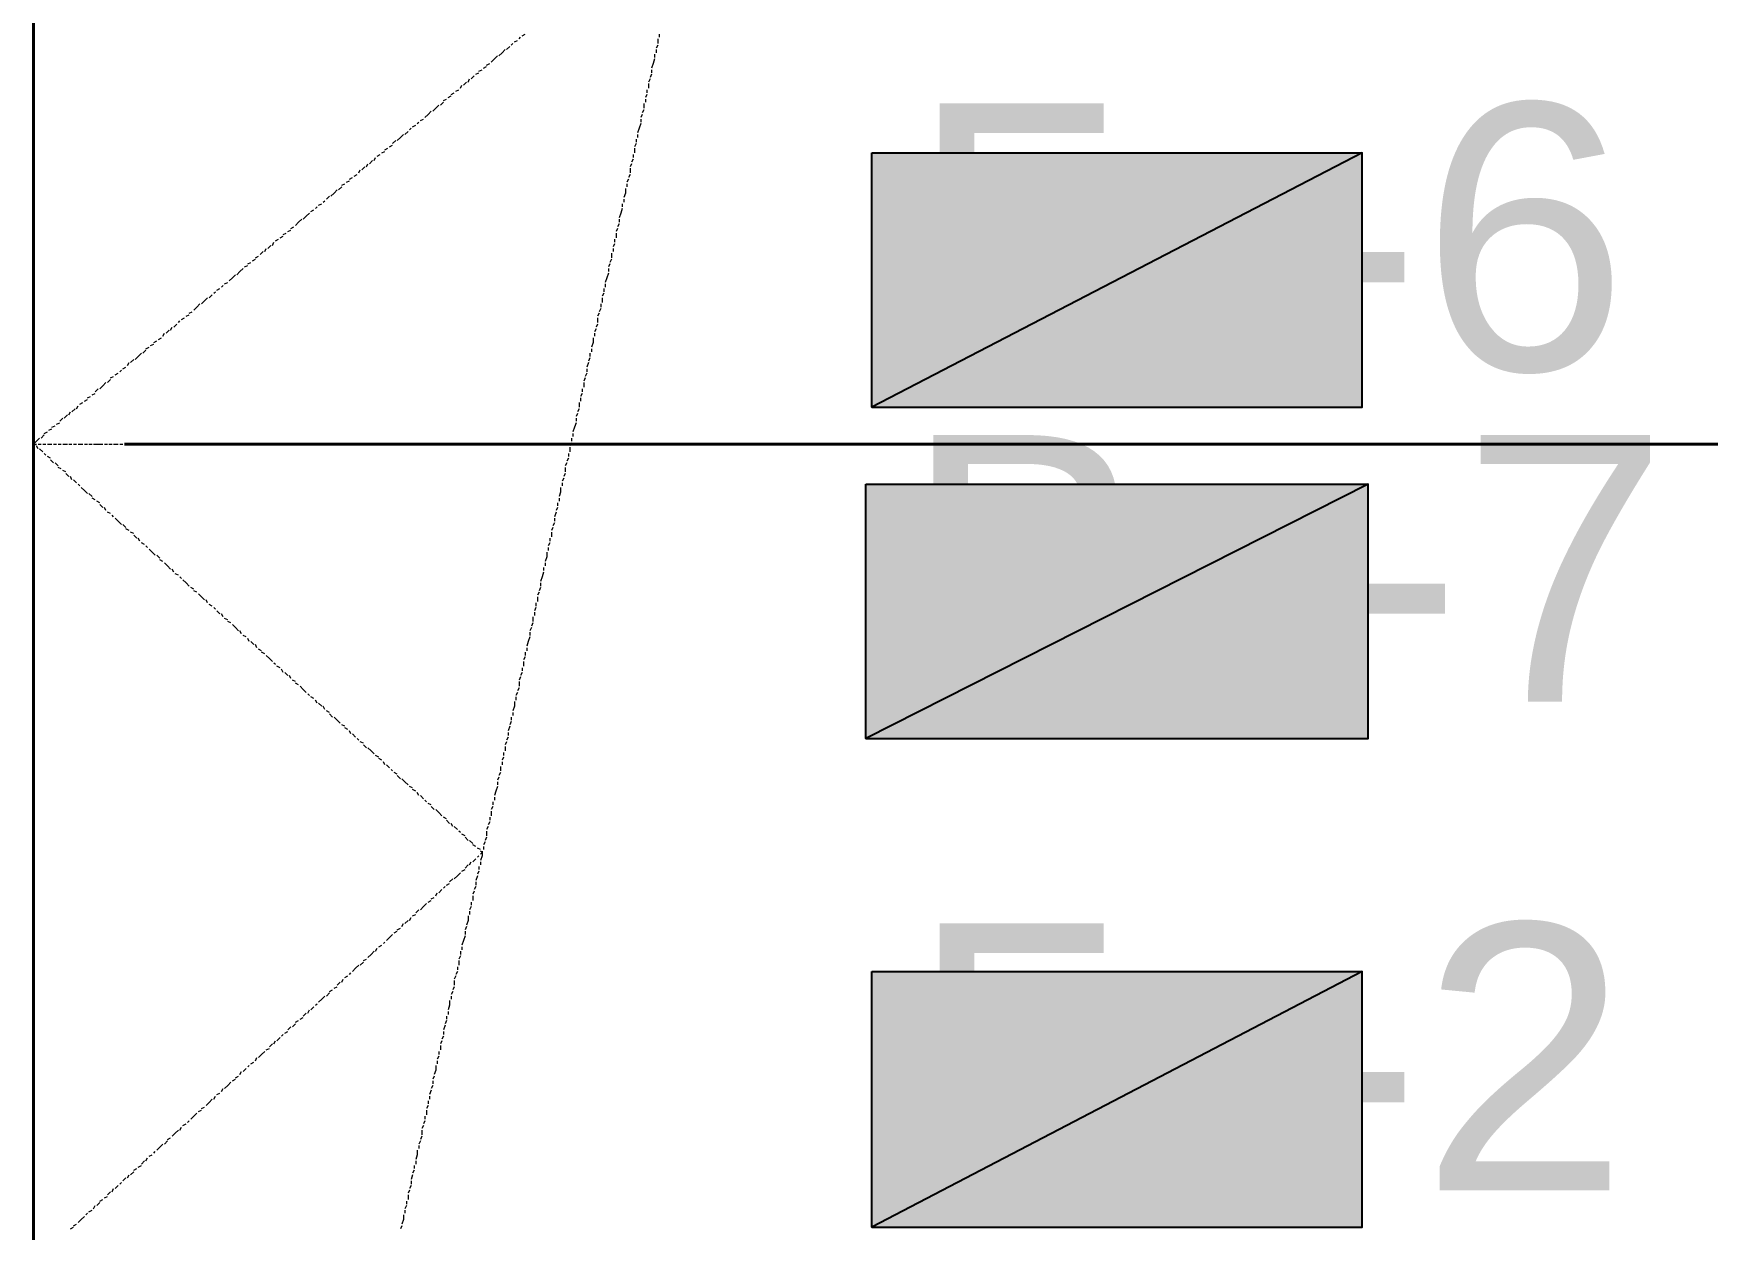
# Model space of a CAD drawing. Extents: x 8 to 21351, y 0 to 420.
# Drawn here: x 15632.59 to 15655.57, y 320.69 to 337.11 of the extents above; entities that cross this region are included whole.
import ezdxf

# ---------------------------------------------------------------- set-up
doc = ezdxf.new("R2010")
doc.units = 0
doc.styles.add('TEYPDFCAD_TEXT', font='arial.ttf')

msp = doc.modelspace()

# ---------------------------------------------------------------- hatches: boundary and pattern name
at = {"true_color": 0xffffff}
h = msp.add_hatch(color=0, dxfattribs=at)
h.paths.add_polyline_path([(15644.101, 335.471), (15650.832, 335.471), (15644.101, 331.978)])
h.paths.add_polyline_path([(15650.832, 335.471), (15644.101, 331.978), (15650.832, 331.978)])
h = msp.add_hatch(color=0, dxfattribs=at)
h.paths.add_polyline_path([(15644.016, 330.92), (15650.916, 330.92), (15644.016, 327.427)])
h.paths.add_polyline_path([(15650.916, 330.92), (15644.016, 327.427), (15650.916, 327.427)])
h = msp.add_hatch(color=0, dxfattribs=at)
h.paths.add_polyline_path([(15644.101, 324.231), (15650.832, 324.231), (15644.101, 320.717)])
h.paths.add_polyline_path([(15650.832, 324.231), (15644.101, 320.717), (15650.832, 320.717)])

# ---------------------------------------------------------------- linework, layer by layer
at = {"color": 7, "lineweight": 40}
for p, q in [((15632.586, 397.743), (15632.586, 310.219)), ((15661.33, 331.47), (15633.835, 331.47))]:
    msp.add_line(p, q, dxfattribs=at)
at = {"color": 7, "lineweight": 5}
for p, q in [((15632.586, 337.122), (15632.586, 337.079)), ((15632.586, 337.058), (15632.586, 336.995)), ((15639.19, 336.995), (15639.232, 337.016)), ((15639.254, 337.037), (15639.275, 337.058)), ((15639.296, 337.079), (15639.338, 337.1)), ((15641.159, 337.037), (15641.159, 336.973)), ((15641.18, 337.1), (15641.18, 337.058)), ((15632.586, 336.973), (15632.586, 336.931)), ((15632.586, 336.91), (15632.586, 336.867)), ((15632.586, 336.846), (15632.586, 336.804)), ((15632.586, 336.783), (15632.586, 336.719)), ((15638.915, 336.762), (15638.957, 336.804)), ((15638.978, 336.804), (15639.021, 336.846)), ((15639.021, 336.846), (15639.063, 336.889)), ((15639.084, 336.889), (15639.127, 336.931)), ((15639.148, 336.952), (15639.169, 336.973)), ((15641.116, 336.825), (15641.116, 336.783)), ((15641.159, 336.952), (15641.137, 336.91)), ((15641.137, 336.889), (15641.137, 336.846)), ((15632.586, 336.698), (15632.586, 336.656)), ((15632.586, 336.635), (15632.586, 336.592)), ((15632.586, 336.571), (15632.586, 336.508)), ((15638.661, 336.55), (15638.703, 336.571)), ((15638.703, 336.592), (15638.746, 336.613)), ((15638.767, 336.635), (15638.809, 336.656)), ((15638.809, 336.677), (15638.851, 336.698)), ((15638.873, 336.719), (15638.915, 336.762)), ((15641.095, 336.698), (15641.074, 336.635)), ((15641.074, 336.613), (15641.074, 336.571)), ((15641.116, 336.762), (15641.095, 336.698)), ((15632.586, 336.486), (15632.586, 336.444)), ((15632.586, 336.423), (15632.586, 336.381)), ((15632.586, 336.36), (15632.586, 336.296)), ((15638.386, 336.317), (15638.428, 336.338)), ((15638.449, 336.36), (15638.47, 336.402)), ((15638.492, 336.402), (15638.534, 336.444)), ((15638.555, 336.444), (15638.576, 336.486)), ((15638.597, 336.486), (15638.64, 336.529)), ((15641.01, 336.338), (15641.01, 336.296)), ((15641.053, 336.486), (15641.032, 336.444)), ((15641.032, 336.423), (15641.032, 336.36)), ((15641.074, 336.55), (15641.053, 336.508)), ((15632.586, 336.275), (15632.586, 336.233)), ((15632.586, 336.211), (15632.586, 336.169)), ((15632.586, 336.148), (15632.586, 336.084)), ((15638.111, 336.084), (15638.153, 336.127)), ((15638.174, 336.127), (15638.216, 336.169)), ((15638.216, 336.19), (15638.259, 336.211)), ((15638.28, 336.233), (15638.322, 336.254)), ((15638.322, 336.275), (15638.365, 336.296)), ((15640.968, 336.148), (15640.968, 336.084)), ((15641.01, 336.275), (15640.989, 336.233)), ((15640.989, 336.211), (15640.989, 336.169)), ((15632.586, 336.063), (15632.586, 336.021)), ((15632.586, 336), (15632.586, 335.957)), ((15632.586, 335.936), (15632.586, 335.894)), ((15632.586, 335.873), (15632.586, 335.809)), ((15637.857, 335.873), (15637.878, 335.894)), ((15637.899, 335.915), (15637.941, 335.936)), ((15637.962, 335.957), (15638.005, 336)), ((15638.005, 336), (15638.047, 336.042)), ((15638.068, 336.042), (15638.111, 336.084)), ((15640.926, 335.873), (15640.905, 335.809)), ((15640.947, 336), (15640.926, 335.957)), ((15640.926, 335.936), (15640.926, 335.894)), ((15640.968, 336.063), (15640.947, 336.021)), ((15632.586, 335.788), (15632.586, 335.746)), ((15632.586, 335.724), (15632.586, 335.682)), ((15632.586, 335.661), (15632.586, 335.598)), ((15637.518, 335.598), (15637.56, 335.64)), ((15637.581, 335.64), (15637.624, 335.682)), ((15637.624, 335.682), (15637.666, 335.724)), ((15637.687, 335.724), (15637.73, 335.767)), ((15637.751, 335.788), (15637.772, 335.809)), ((15637.793, 335.83), (15637.835, 335.851)), ((15640.862, 335.661), (15640.862, 335.619)), ((15640.905, 335.809), (15640.883, 335.746)), ((15640.883, 335.724), (15640.883, 335.682)), ((15632.586, 335.576), (15632.586, 335.534)), ((15632.586, 335.513), (15632.586, 335.471)), ((15632.586, 335.449), (15632.586, 335.386)), ((15637.264, 335.365), (15637.285, 335.407)), ((15637.306, 335.428), (15637.349, 335.449)), ((15637.37, 335.471), (15637.412, 335.492)), ((15637.412, 335.513), (15637.454, 335.534)), ((15637.476, 335.555), (15637.518, 335.576)), ((15640.82, 335.449), (15640.82, 335.407)), ((15640.862, 335.598), (15640.841, 335.555)), ((15640.841, 335.534), (15640.841, 335.471)), ((15632.586, 335.365), (15632.586, 335.322)), ((15632.586, 335.301), (15632.586, 335.259)), ((15632.586, 335.238), (15632.586, 335.174)), ((15636.989, 335.153), (15637.031, 335.174)), ((15637.052, 335.195), (15637.073, 335.238)), ((15637.095, 335.238), (15637.137, 335.28)), ((15637.158, 335.28), (15637.179, 335.322)), ((15637.2, 335.322), (15637.243, 335.365)), ((15640.778, 335.174), (15640.756, 335.132)), ((15640.799, 335.322), (15640.778, 335.28)), ((15640.778, 335.259), (15640.778, 335.195)), ((15640.82, 335.386), (15640.799, 335.343)), ((15632.586, 335.153), (15632.586, 335.111)), ((15632.586, 335.089), (15632.586, 335.047)), ((15632.586, 335.026), (15632.586, 334.984)), ((15632.586, 334.962), (15632.586, 334.899)), ((15636.714, 334.92), (15636.756, 334.962)), ((15636.777, 334.962), (15636.819, 335.005)), ((15636.819, 335.026), (15636.862, 335.047)), ((15636.883, 335.068), (15636.925, 335.089)), ((15636.925, 335.111), (15636.968, 335.132)), ((15640.714, 334.984), (15640.714, 334.92)), ((15640.756, 335.111), (15640.735, 335.068)), ((15640.735, 335.047), (15640.735, 335.005)), ((15632.586, 334.878), (15632.586, 334.836)), ((15632.586, 334.814), (15632.586, 334.772)), ((15632.586, 334.751), (15632.586, 334.687)), ((15636.46, 334.709), (15636.481, 334.73)), ((15636.502, 334.751), (15636.544, 334.772)), ((15636.565, 334.793), (15636.587, 334.814)), ((15636.608, 334.836), (15636.65, 334.878)), ((15636.671, 334.878), (15636.714, 334.92)), ((15640.672, 334.772), (15640.672, 334.73)), ((15640.714, 334.92), (15640.693, 334.857)), ((15640.693, 334.836), (15640.693, 334.793)), ((15632.586, 334.666), (15632.586, 334.624)), ((15632.586, 334.603), (15632.586, 334.56)), ((15632.586, 334.539), (15632.586, 334.476)), ((15636.184, 334.476), (15636.227, 334.518)), ((15636.227, 334.518), (15636.269, 334.56)), ((15636.29, 334.56), (15636.333, 334.603)), ((15636.333, 334.603), (15636.375, 334.645)), ((15636.396, 334.666), (15636.438, 334.687)), ((15640.629, 334.497), (15640.608, 334.454)), ((15640.651, 334.645), (15640.629, 334.581)), ((15640.629, 334.56), (15640.629, 334.518)), ((15640.672, 334.709), (15640.651, 334.645)), ((15632.586, 334.454), (15632.586, 334.412)), ((15632.586, 334.391), (15632.586, 334.349)), ((15632.586, 334.327), (15632.586, 334.264)), ((15635.909, 334.264), (15635.952, 334.285)), ((15635.973, 334.306), (15636.015, 334.327)), ((15636.015, 334.349), (15636.057, 334.37)), ((15636.079, 334.391), (15636.121, 334.412)), ((15636.121, 334.433), (15636.163, 334.454)), ((15640.566, 334.285), (15640.566, 334.243)), ((15640.608, 334.433), (15640.587, 334.391)), ((15640.587, 334.37), (15640.587, 334.306)), ((15632.586, 334.243), (15632.586, 334.2)), ((15632.586, 334.179), (15632.586, 334.137)), ((15632.586, 334.116), (15632.586, 334.074)), ((15632.586, 334.052), (15632.586, 333.989)), ((15635.634, 334.031), (15635.676, 334.052)), ((15635.698, 334.074), (15635.74, 334.116)), ((15635.761, 334.116), (15635.782, 334.158)), ((15635.803, 334.158), (15635.846, 334.2)), ((15635.867, 334.2), (15635.888, 334.243)), ((15640.524, 334.095), (15640.524, 334.031)), ((15640.566, 334.222), (15640.545, 334.179)), ((15640.545, 334.158), (15640.545, 334.116)), ((15632.586, 333.968), (15632.586, 333.925)), ((15632.586, 333.904), (15632.586, 333.862)), ((15632.586, 333.841), (15632.586, 333.777)), ((15635.317, 333.756), (15635.359, 333.798)), ((15635.38, 333.798), (15635.422, 333.841)), ((15635.422, 333.841), (15635.465, 333.883)), ((15635.486, 333.904), (15635.528, 333.925)), ((15635.528, 333.947), (15635.571, 333.968)), ((15635.592, 333.989), (15635.634, 334.01)), ((15640.481, 333.819), (15640.46, 333.756)), ((15640.502, 333.947), (15640.481, 333.904)), ((15640.481, 333.883), (15640.481, 333.841)), ((15640.524, 334.01), (15640.502, 333.968)), ((15632.586, 333.756), (15632.586, 333.714)), ((15632.586, 333.692), (15632.586, 333.65)), ((15632.586, 333.629), (15632.586, 333.565)), ((15635.063, 333.544), (15635.084, 333.565)), ((15635.105, 333.587), (15635.147, 333.608)), ((15635.168, 333.629), (15635.19, 333.65)), ((15635.211, 333.671), (15635.253, 333.692)), ((15635.274, 333.714), (15635.317, 333.756)), ((15640.418, 333.608), (15640.418, 333.565)), ((15640.46, 333.756), (15640.439, 333.692)), ((15640.439, 333.671), (15640.439, 333.629)), ((15632.586, 333.544), (15632.586, 333.502)), ((15632.586, 333.481), (15632.586, 333.438)), ((15632.586, 333.417), (15632.586, 333.354)), ((15634.787, 333.312), (15634.83, 333.354)), ((15634.83, 333.354), (15634.872, 333.396)), ((15634.893, 333.396), (15634.936, 333.438)), ((15634.936, 333.438), (15634.978, 333.481)), ((15634.999, 333.481), (15635.041, 333.523)), ((15640.375, 333.396), (15640.375, 333.354)), ((15640.418, 333.544), (15640.397, 333.502)), ((15640.397, 333.481), (15640.397, 333.417)), ((15632.586, 333.333), (15632.586, 333.29)), ((15632.586, 333.269), (15632.586, 333.227)), ((15632.586, 333.206), (15632.586, 333.163)), ((15632.586, 333.142), (15632.586, 333.079)), ((15634.512, 333.079), (15634.555, 333.121)), ((15634.576, 333.142), (15634.597, 333.163)), ((15634.618, 333.185), (15634.66, 333.206)), ((15634.682, 333.227), (15634.724, 333.248)), ((15634.724, 333.269), (15634.766, 333.29)), ((15640.333, 333.121), (15640.312, 333.079)), ((15640.354, 333.269), (15640.333, 333.227)), ((15640.333, 333.206), (15640.333, 333.142)), ((15640.375, 333.333), (15640.354, 333.29)), ((15632.586, 333.057), (15632.586, 333.015)), ((15632.586, 332.994), (15632.586, 332.952)), ((15632.586, 332.93), (15632.586, 332.867)), ((15634.237, 332.867), (15634.279, 332.888)), ((15634.301, 332.909), (15634.343, 332.93)), ((15634.364, 332.952), (15634.385, 332.994)), ((15634.406, 332.994), (15634.449, 333.036)), ((15634.47, 333.036), (15634.491, 333.079)), ((15640.27, 332.93), (15640.27, 332.867)), ((15640.312, 333.057), (15640.291, 333.015)), ((15640.291, 332.994), (15640.291, 332.952)), ((15632.586, 332.846), (15632.586, 332.803)), ((15632.586, 332.782), (15632.586, 332.74)), ((15632.586, 332.719), (15632.586, 332.655)), ((15633.983, 332.634), (15634.025, 332.676)), ((15634.025, 332.676), (15634.068, 332.719)), ((15634.089, 332.719), (15634.131, 332.761)), ((15634.131, 332.782), (15634.174, 332.803)), ((15634.195, 332.825), (15634.237, 332.846)), ((15640.227, 332.655), (15640.206, 332.613)), ((15640.227, 332.719), (15640.227, 332.676)), ((15640.27, 332.867), (15640.248, 332.803)), ((15640.248, 332.782), (15640.248, 332.74)), ((15632.586, 332.634), (15632.586, 332.592)), ((15632.586, 332.571), (15632.586, 332.528)), ((15632.586, 332.507), (15632.586, 332.444)), ((15632.586, 332.423), (15632.586, 332.38)), ((15633.708, 332.423), (15633.75, 332.444)), ((15633.771, 332.465), (15633.793, 332.486)), ((15633.814, 332.507), (15633.856, 332.528)), ((15633.877, 332.55), (15633.898, 332.592)), ((15633.92, 332.592), (15633.962, 332.634)), ((15640.185, 332.444), (15640.164, 332.401)), ((15640.206, 332.592), (15640.185, 332.528)), ((15640.185, 332.507), (15640.185, 332.465)), ((15632.586, 332.359), (15632.586, 332.317)), ((15632.586, 332.295), (15632.586, 332.253)), ((15632.586, 332.232), (15632.586, 332.168)), ((15633.433, 332.19), (15633.475, 332.232)), ((15633.496, 332.232), (15633.539, 332.274)), ((15633.539, 332.274), (15633.581, 332.317)), ((15633.602, 332.317), (15633.644, 332.359)), ((15633.644, 332.38), (15633.687, 332.401)), ((15640.121, 332.232), (15640.121, 332.19)), ((15640.164, 332.38), (15640.143, 332.338)), ((15640.143, 332.317), (15640.143, 332.253)), ((15632.586, 332.147), (15632.586, 332.105)), ((15632.586, 332.084), (15632.586, 332.041)), ((15632.586, 332.02), (15632.586, 331.957)), ((15633.115, 331.914), (15633.158, 331.957)), ((15633.179, 331.957), (15633.2, 331.999)), ((15633.221, 332.02), (15633.263, 332.041)), ((15633.285, 332.063), (15633.327, 332.084)), ((15633.327, 332.105), (15633.369, 332.126)), ((15633.39, 332.147), (15633.433, 332.168)), ((15640.079, 331.957), (15640.058, 331.914)), ((15640.079, 332.041), (15640.079, 331.978)), ((15640.121, 332.168), (15640.1, 332.126)), ((15640.1, 332.105), (15640.1, 332.063)), ((15632.586, 331.936), (15632.586, 331.893)), ((15632.586, 331.872), (15632.586, 331.83)), ((15632.586, 331.809), (15632.586, 331.745)), ((15632.586, 331.724), (15632.586, 331.682)), ((15632.84, 331.703), (15632.882, 331.724)), ((15632.904, 331.745), (15632.946, 331.766)), ((15632.946, 331.788), (15632.988, 331.83)), ((15633.009, 331.83), (15633.052, 331.872)), ((15633.073, 331.872), (15633.094, 331.914)), ((15640.037, 331.766), (15640.016, 331.703)), ((15640.058, 331.893), (15640.037, 331.851)), ((15640.037, 331.83), (15640.037, 331.788)), ((15632.586, 331.661), (15632.586, 331.618)), ((15632.586, 331.597), (15632.586, 331.533)), ((15632.586, 331.47), (15632.628, 331.512)), ((15632.586, 331.512), (15632.586, 331.47)), ((15632.628, 331.512), (15632.671, 331.555)), ((15632.692, 331.555), (15632.734, 331.597)), ((15632.734, 331.618), (15632.777, 331.639)), ((15632.798, 331.661), (15632.84, 331.682)), ((15639.973, 331.555), (15639.973, 331.512)), ((15640.016, 331.703), (15639.994, 331.639)), ((15639.994, 331.618), (15639.994, 331.576)), ((15632.586, 331.47), (15632.628, 331.47)), ((15632.607, 331.449), (15632.586, 331.47)), ((15632.586, 331.449), (15632.586, 331.406)), ((15632.586, 331.385), (15632.586, 331.343)), ((15632.586, 331.322), (15632.586, 331.258)), ((15632.65, 331.406), (15632.628, 331.449)), ((15632.65, 331.47), (15632.692, 331.47)), ((15632.713, 331.364), (15632.671, 331.406)), ((15632.713, 331.47), (15632.755, 331.47)), ((15632.755, 331.322), (15632.734, 331.343)), ((15632.777, 331.47), (15632.84, 331.47)), ((15632.819, 331.279), (15632.777, 331.301)), ((15632.861, 331.47), (15632.904, 331.47)), ((15632.925, 331.47), (15632.967, 331.47)), ((15632.988, 331.47), (15633.052, 331.47)), ((15633.073, 331.47), (15633.115, 331.47)), ((15633.136, 331.47), (15633.179, 331.47)), ((15633.2, 331.47), (15633.263, 331.47)), ((15633.285, 331.47), (15633.327, 331.47)), ((15633.348, 331.47), (15633.39, 331.47)), ((15633.412, 331.47), (15633.475, 331.47)), ((15633.475, 331.47), (15633.539, 331.47)), ((15633.56, 331.47), (15633.602, 331.47)), ((15633.623, 331.47), (15633.666, 331.47)), ((15633.687, 331.47), (15633.75, 331.47)), ((15633.771, 331.47), (15633.814, 331.47)), ((15633.835, 331.47), (15633.877, 331.47)), ((15633.898, 331.47), (15633.962, 331.47)), ((15633.983, 331.47), (15634.025, 331.47)), ((15634.047, 331.47), (15634.089, 331.47)), ((15634.11, 331.47), (15634.174, 331.47)), ((15634.195, 331.47), (15634.237, 331.47)), ((15634.258, 331.47), (15634.301, 331.47)), ((15634.322, 331.47), (15634.385, 331.47)), ((15634.385, 331.47), (15634.449, 331.47)), ((15634.47, 331.47), (15634.512, 331.47)), ((15634.533, 331.47), (15634.576, 331.47)), ((15634.597, 331.47), (15634.66, 331.47)), ((15634.682, 331.47), (15634.724, 331.47)), ((15634.745, 331.47), (15634.787, 331.47)), ((15634.809, 331.47), (15634.872, 331.47)), ((15634.893, 331.47), (15634.936, 331.47)), ((15634.957, 331.47), (15634.999, 331.47)), ((15635.02, 331.47), (15635.084, 331.47)), ((15635.105, 331.47), (15635.147, 331.47)), ((15635.168, 331.47), (15635.211, 331.47)), ((15635.232, 331.47), (15635.295, 331.47)), ((15635.295, 331.47), (15635.359, 331.47)), ((15635.38, 331.47), (15635.422, 331.47)), ((15635.444, 331.47), (15635.486, 331.47)), ((15635.507, 331.47), (15635.571, 331.47)), ((15635.592, 331.47), (15635.634, 331.47)), ((15635.655, 331.47), (15635.698, 331.47)), ((15635.719, 331.47), (15635.782, 331.47)), ((15635.803, 331.47), (15635.846, 331.47)), ((15635.867, 331.47), (15635.909, 331.47)), ((15635.93, 331.47), (15635.994, 331.47)), ((15636.015, 331.47), (15636.057, 331.47)), ((15636.079, 331.47), (15636.121, 331.47)), ((15636.142, 331.47), (15636.206, 331.47)), ((15636.206, 331.47), (15636.269, 331.47)), ((15636.29, 331.47), (15636.333, 331.47)), ((15636.354, 331.47), (15636.396, 331.47)), ((15636.417, 331.47), (15636.481, 331.47)), ((15636.502, 331.47), (15636.544, 331.47)), ((15636.565, 331.47), (15636.608, 331.47)), ((15636.629, 331.47), (15636.692, 331.47)), ((15636.714, 331.47), (15636.756, 331.47)), ((15636.777, 331.47), (15636.819, 331.47)), ((15636.841, 331.47), (15636.904, 331.47)), ((15636.925, 331.47), (15636.968, 331.47)), ((15636.989, 331.47), (15637.031, 331.47)), ((15637.052, 331.47), (15637.116, 331.47)), ((15637.116, 331.47), (15637.179, 331.47)), ((15637.2, 331.47), (15637.243, 331.47)), ((15637.264, 331.47), (15637.306, 331.47)), ((15637.327, 331.47), (15637.391, 331.47)), ((15637.412, 331.47), (15637.454, 331.47)), ((15637.476, 331.47), (15637.518, 331.47)), ((15637.539, 331.47), (15637.603, 331.47)), ((15637.624, 331.47), (15637.666, 331.47)), ((15637.687, 331.47), (15637.73, 331.47)), ((15637.751, 331.47), (15637.814, 331.47)), ((15637.835, 331.47), (15637.878, 331.47)), ((15637.899, 331.47), (15637.941, 331.47)), ((15637.962, 331.47), (15638.026, 331.47)), ((15638.026, 331.47), (15638.089, 331.47)), ((15638.111, 331.47), (15638.153, 331.47)), ((15638.174, 331.47), (15638.216, 331.47)), ((15638.238, 331.47), (15638.301, 331.47)), ((15638.322, 331.47), (15638.365, 331.47)), ((15638.386, 331.47), (15638.428, 331.47)), ((15638.449, 331.47), (15638.513, 331.47)), ((15638.534, 331.47), (15638.576, 331.47)), ((15638.597, 331.47), (15638.64, 331.47)), ((15638.661, 331.47), (15638.724, 331.47)), ((15638.746, 331.47), (15638.788, 331.47)), ((15638.809, 331.47), (15638.851, 331.47)), ((15638.873, 331.47), (15638.936, 331.47)), ((15638.936, 331.47), (15639, 331.47)), ((15639.021, 331.47), (15639.063, 331.47)), ((15639.084, 331.47), (15639.127, 331.47)), ((15639.148, 331.47), (15639.211, 331.47)), ((15639.232, 331.47), (15639.275, 331.47)), ((15639.296, 331.47), (15639.338, 331.47)), ((15639.359, 331.47), (15639.423, 331.47)), ((15639.444, 331.47), (15639.486, 331.47)), ((15639.508, 331.47), (15639.55, 331.47)), ((15639.571, 331.47), (15639.635, 331.47)), ((15639.656, 331.47), (15639.698, 331.47)), ((15639.719, 331.47), (15639.762, 331.47)), ((15639.783, 331.47), (15639.825, 331.47)), ((15639.846, 331.47), (15639.91, 331.47)), ((15639.931, 331.279), (15639.91, 331.237)), ((15639.931, 331.47), (15639.973, 331.47)), ((15639.931, 331.343), (15639.931, 331.301)), ((15639.973, 331.491), (15639.952, 331.449)), ((15639.952, 331.428), (15639.952, 331.364)), ((15632.586, 331.237), (15632.586, 331.195)), ((15632.586, 331.174), (15632.586, 331.131)), ((15632.586, 331.11), (15632.586, 331.047)), ((15632.861, 331.216), (15632.819, 331.258)), ((15632.925, 331.174), (15632.882, 331.216)), ((15632.967, 331.131), (15632.925, 331.152)), ((15633.031, 331.089), (15632.988, 331.11)), ((15633.073, 331.026), (15633.031, 331.068)), ((15639.889, 331.068), (15639.867, 331.026)), ((15639.91, 331.216), (15639.889, 331.174)), ((15639.889, 331.152), (15639.889, 331.089)), ((15632.586, 331.026), (15632.586, 330.983)), ((15632.586, 330.962), (15632.586, 330.92)), ((15632.586, 330.899), (15632.586, 330.835)), ((15632.586, 330.814), (15632.586, 330.771)), ((15633.115, 330.983), (15633.094, 331.026)), ((15633.179, 330.941), (15633.136, 330.983)), ((15633.221, 330.899), (15633.2, 330.92)), ((15633.285, 330.835), (15633.242, 330.877)), ((15633.327, 330.793), (15633.285, 330.835)), ((15639.825, 330.814), (15639.804, 330.75)), ((15639.825, 330.877), (15639.825, 330.814)), ((15639.867, 331.004), (15639.846, 330.962)), ((15639.846, 330.941), (15639.846, 330.899)), ((15632.586, 330.75), (15632.586, 330.708)), ((15632.586, 330.687), (15632.586, 330.623)), ((15632.586, 330.602), (15632.586, 330.56)), ((15633.39, 330.75), (15633.348, 330.793)), ((15633.433, 330.708), (15633.39, 330.729)), ((15633.496, 330.666), (15633.454, 330.687)), ((15633.539, 330.602), (15633.496, 330.644)), ((15633.581, 330.56), (15633.56, 330.602)), ((15639.783, 330.602), (15639.762, 330.56)), ((15639.783, 330.666), (15639.783, 330.623)), ((15639.804, 330.729), (15639.804, 330.687)), ((15632.586, 330.539), (15632.586, 330.496)), ((15632.586, 330.475), (15632.586, 330.433)), ((15632.586, 330.412), (15632.586, 330.348)), ((15633.644, 330.517), (15633.602, 330.539)), ((15633.687, 330.475), (15633.666, 330.496)), ((15633.75, 330.412), (15633.708, 330.454)), ((15633.793, 330.369), (15633.75, 330.412)), ((15633.856, 330.327), (15633.814, 330.369)), ((15639.74, 330.39), (15639.719, 330.348)), ((15639.762, 330.539), (15639.74, 330.475)), ((15639.74, 330.454), (15639.74, 330.412)), ((15632.586, 330.327), (15632.586, 330.285)), ((15632.586, 330.264), (15632.586, 330.221)), ((15632.586, 330.2), (15632.586, 330.137)), ((15632.586, 330.115), (15632.586, 330.073)), ((15633.898, 330.285), (15633.856, 330.306)), ((15633.962, 330.242), (15633.92, 330.264)), ((15634.004, 330.179), (15633.962, 330.221)), ((15634.047, 330.137), (15634.025, 330.179)), ((15634.11, 330.094), (15634.068, 330.115)), ((15639.677, 330.115), (15639.656, 330.073)), ((15639.677, 330.179), (15639.677, 330.137)), ((15639.719, 330.327), (15639.698, 330.285)), ((15639.698, 330.264), (15639.698, 330.2)), ((15632.586, 330.052), (15632.586, 330.009)), ((15632.586, 329.988), (15632.586, 329.925)), ((15632.586, 329.904), (15632.586, 329.861)), ((15634.152, 330.052), (15634.131, 330.073)), ((15634.216, 329.988), (15634.174, 330.031)), ((15634.258, 329.946), (15634.216, 329.988)), ((15634.322, 329.904), (15634.279, 329.946)), ((15639.635, 329.925), (15639.613, 329.861)), ((15639.635, 329.988), (15639.635, 329.925)), ((15639.656, 330.052), (15639.656, 330.009)), ((15632.586, 329.84), (15632.586, 329.798)), ((15632.586, 329.777), (15632.586, 329.713)), ((15632.586, 329.692), (15632.586, 329.65)), ((15634.364, 329.861), (15634.322, 329.882)), ((15634.428, 329.798), (15634.385, 329.84)), ((15634.47, 329.755), (15634.428, 329.798)), ((15634.512, 329.713), (15634.491, 329.755)), ((15634.576, 329.671), (15634.533, 329.692)), ((15639.592, 329.713), (15639.571, 329.65)), ((15639.592, 329.777), (15639.592, 329.734)), ((15639.613, 329.84), (15639.613, 329.798)), ((15632.586, 329.628), (15632.586, 329.586)), ((15632.586, 329.565), (15632.586, 329.523)), ((15632.586, 329.502), (15632.586, 329.438)), ((15634.618, 329.628), (15634.597, 329.65)), ((15634.682, 329.565), (15634.639, 329.607)), ((15634.724, 329.523), (15634.682, 329.565)), ((15634.787, 329.48), (15634.745, 329.502)), ((15634.83, 329.438), (15634.787, 329.459)), ((15639.529, 329.438), (15639.508, 329.396)), ((15639.55, 329.502), (15639.529, 329.459)), ((15639.571, 329.65), (15639.55, 329.586)), ((15639.55, 329.565), (15639.55, 329.523)), ((15632.586, 329.417), (15632.586, 329.375)), ((15632.586, 329.353), (15632.586, 329.311)), ((15632.586, 329.29), (15632.586, 329.226)), ((15632.586, 329.205), (15632.586, 329.163)), ((15634.893, 329.375), (15634.851, 329.417)), ((15634.936, 329.332), (15634.893, 329.375)), ((15634.978, 329.29), (15634.957, 329.332)), ((15635.041, 329.247), (15634.999, 329.269)), ((15635.084, 329.205), (15635.063, 329.226)), ((15639.486, 329.226), (15639.465, 329.184)), ((15639.486, 329.29), (15639.486, 329.247)), ((15639.508, 329.375), (15639.508, 329.311)), ((15632.586, 329.142), (15632.586, 329.099)), ((15632.586, 329.078), (15632.586, 329.015)), ((15632.586, 328.993), (15632.586, 328.951)), ((15635.147, 329.142), (15635.105, 329.184)), ((15635.19, 329.099), (15635.168, 329.142)), ((15635.253, 329.057), (15635.211, 329.078)), ((15635.295, 329.015), (15635.253, 329.036)), ((15635.359, 328.951), (15635.317, 328.993)), ((15639.444, 329.015), (15639.423, 328.972)), ((15639.444, 329.099), (15639.444, 329.036)), ((15639.465, 329.163), (15639.465, 329.12)), ((15632.586, 328.93), (15632.586, 328.888)), ((15632.586, 328.866), (15632.586, 328.803)), ((15632.586, 328.782), (15632.586, 328.74)), ((15635.401, 328.909), (15635.359, 328.951)), ((15635.444, 328.866), (15635.422, 328.909)), ((15635.507, 328.824), (15635.465, 328.845)), ((15635.549, 328.761), (15635.528, 328.803)), ((15635.613, 328.718), (15635.571, 328.761)), ((15639.381, 328.761), (15639.359, 328.697)), ((15639.402, 328.824), (15639.381, 328.761)), ((15639.423, 328.951), (15639.402, 328.909)), ((15639.402, 328.888), (15639.402, 328.845)), ((15632.586, 328.718), (15632.586, 328.676)), ((15632.586, 328.655), (15632.586, 328.613)), ((15632.586, 328.591), (15632.586, 328.528)), ((15632.586, 328.507), (15632.586, 328.464)), ((15635.655, 328.676), (15635.634, 328.718)), ((15635.719, 328.634), (15635.676, 328.655)), ((15635.761, 328.591), (15635.719, 328.613)), ((15635.825, 328.528), (15635.782, 328.57)), ((15635.867, 328.485), (15635.825, 328.528)), ((15639.338, 328.549), (15639.317, 328.507)), ((15639.338, 328.613), (15639.338, 328.57)), ((15639.359, 328.676), (15639.359, 328.634)), ((15632.586, 328.443), (15632.586, 328.401)), ((15632.586, 328.38), (15632.586, 328.316)), ((15632.586, 328.295), (15632.586, 328.253)), ((15635.909, 328.443), (15635.888, 328.464)), ((15635.973, 328.401), (15635.93, 328.422)), ((15636.015, 328.337), (15635.994, 328.38)), ((15636.079, 328.295), (15636.036, 328.337)), ((15636.121, 328.253), (15636.1, 328.295)), ((15639.296, 328.337), (15639.275, 328.295)), ((15639.296, 328.401), (15639.296, 328.358)), ((15639.317, 328.485), (15639.317, 328.422)), ((15632.586, 328.231), (15632.586, 328.189)), ((15632.586, 328.168), (15632.586, 328.104)), ((15632.586, 328.083), (15632.586, 328.041)), ((15636.184, 328.21), (15636.142, 328.231)), ((15636.227, 328.168), (15636.184, 328.189)), ((15636.29, 328.104), (15636.248, 328.147)), ((15636.333, 328.062), (15636.29, 328.104)), ((15639.232, 328.062), (15639.211, 328.02)), ((15639.254, 328.126), (15639.232, 328.083)), ((15639.275, 328.274), (15639.254, 328.231)), ((15639.254, 328.21), (15639.254, 328.147)), ((15632.586, 328.02), (15632.586, 327.978)), ((15632.586, 327.956), (15632.586, 327.893)), ((15632.586, 327.872), (15632.586, 327.829)), ((15636.375, 328.02), (15636.354, 328.041)), ((15636.438, 327.978), (15636.396, 327.999)), ((15636.481, 327.914), (15636.46, 327.956)), ((15636.544, 327.872), (15636.502, 327.914)), ((15636.587, 327.829), (15636.565, 327.872)), ((15639.19, 327.872), (15639.169, 327.808)), ((15639.19, 327.935), (15639.19, 327.872)), ((15639.211, 327.999), (15639.211, 327.956)), ((15632.586, 327.808), (15632.586, 327.766)), ((15632.586, 327.745), (15632.586, 327.702)), ((15632.586, 327.681), (15632.586, 327.618)), ((15632.586, 327.596), (15632.586, 327.554)), ((15636.65, 327.787), (15636.608, 327.808)), ((15636.692, 327.724), (15636.65, 327.766)), ((15636.756, 327.681), (15636.714, 327.724)), ((15636.798, 327.639), (15636.756, 327.681)), ((15636.862, 327.596), (15636.819, 327.618)), ((15639.127, 327.596), (15639.105, 327.533)), ((15639.148, 327.66), (15639.127, 327.618)), ((15639.148, 327.724), (15639.148, 327.681)), ((15639.169, 327.787), (15639.169, 327.745)), ((15632.586, 327.533), (15632.586, 327.491)), ((15632.586, 327.469), (15632.586, 327.406)), ((15632.586, 327.385), (15632.586, 327.342)), ((15636.904, 327.554), (15636.862, 327.575)), ((15636.946, 327.491), (15636.925, 327.533)), ((15637.01, 327.448), (15636.968, 327.491)), ((15637.052, 327.406), (15637.031, 327.427)), ((15637.116, 327.364), (15637.073, 327.385)), ((15639.084, 327.385), (15639.063, 327.342)), ((15639.105, 327.448), (15639.084, 327.406)), ((15639.105, 327.512), (15639.105, 327.469)), ((15632.586, 327.321), (15632.586, 327.279)), ((15632.586, 327.258), (15632.586, 327.194)), ((15632.586, 327.173), (15632.586, 327.131)), ((15637.158, 327.3), (15637.116, 327.342)), ((15637.222, 327.258), (15637.179, 327.3)), ((15637.264, 327.216), (15637.222, 327.258)), ((15637.327, 327.173), (15637.285, 327.194)), ((15637.37, 327.131), (15637.327, 327.152)), ((15639.042, 327.173), (15639.021, 327.131)), ((15639.042, 327.237), (15639.042, 327.194)), ((15639.063, 327.321), (15639.063, 327.258)), ((15632.586, 327.11), (15632.586, 327.067)), ((15632.586, 327.046), (15632.586, 326.983)), ((15632.586, 326.961), (15632.586, 326.919)), ((15632.586, 326.898), (15632.586, 326.856)), ((15637.412, 327.067), (15637.391, 327.11)), ((15637.476, 327.025), (15637.433, 327.067)), ((15637.518, 326.983), (15637.497, 327.004)), ((15637.581, 326.94), (15637.539, 326.961)), ((15637.624, 326.877), (15637.581, 326.919)), ((15638.978, 326.898), (15638.957, 326.856)), ((15639, 326.961), (15638.978, 326.919)), ((15639, 327.046), (15639, 326.983)), ((15639.021, 327.11), (15639.021, 327.067)), ((15632.586, 326.834), (15632.586, 326.792)), ((15632.586, 326.771), (15632.586, 326.707)), ((15632.586, 326.686), (15632.586, 326.644)), ((15637.687, 326.834), (15637.645, 326.877)), ((15637.73, 326.792), (15637.687, 326.834)), ((15637.793, 326.75), (15637.751, 326.771)), ((15637.835, 326.707), (15637.793, 326.729)), ((15637.878, 326.644), (15637.857, 326.686)), ((15638.936, 326.707), (15638.915, 326.644)), ((15638.957, 326.771), (15638.936, 326.707)), ((15638.957, 326.834), (15638.957, 326.792)), ((15632.586, 326.623), (15632.586, 326.58)), ((15632.586, 326.559), (15632.586, 326.496)), ((15632.586, 326.475), (15632.586, 326.432)), ((15637.941, 326.602), (15637.899, 326.644)), ((15637.984, 326.559), (15637.962, 326.58)), ((15638.047, 326.517), (15638.005, 326.538)), ((15638.089, 326.454), (15638.047, 326.496)), ((15638.153, 326.411), (15638.111, 326.454)), ((15638.894, 326.496), (15638.873, 326.454)), ((15638.894, 326.559), (15638.894, 326.517)), ((15638.915, 326.623), (15638.915, 326.58)), ((15632.586, 326.411), (15632.586, 326.369)), ((15632.586, 326.348), (15632.586, 326.284)), ((15632.586, 326.263), (15632.586, 326.221)), ((15638.195, 326.369), (15638.153, 326.411)), ((15638.259, 326.327), (15638.216, 326.348)), ((15638.301, 326.263), (15638.259, 326.305)), ((15638.343, 326.221), (15638.322, 326.263)), ((15638.407, 326.178), (15638.365, 326.221)), ((15638.83, 326.221), (15638.809, 326.178)), ((15638.851, 326.284), (15638.83, 326.242)), ((15638.851, 326.348), (15638.851, 326.305)), ((15638.873, 326.432), (15638.873, 326.369)), ((15632.586, 326.199), (15632.586, 326.157)), ((15632.586, 326.136), (15632.586, 326.072)), ((15632.586, 326.051), (15632.586, 326.009)), ((15632.586, 325.988), (15632.586, 325.945)), ((15638.449, 326.136), (15638.428, 326.157)), ((15638.513, 326.094), (15638.47, 326.115)), ((15638.555, 326.03), (15638.513, 326.072)), ((15638.619, 325.988), (15638.576, 326.03)), ((15638.788, 326.009), (15638.767, 325.967)), ((15638.809, 326.072), (15638.788, 326.03)), ((15638.809, 326.157), (15638.809, 326.094)), ((15632.586, 325.924), (15632.586, 325.882)), ((15632.586, 325.861), (15632.586, 325.797)), ((15632.586, 325.776), (15632.586, 325.734)), ((15638.661, 325.945), (15638.619, 325.967)), ((15638.619, 325.734), (15638.661, 325.776)), ((15638.724, 325.903), (15638.682, 325.924)), ((15638.682, 325.797), (15638.703, 325.818)), ((15638.746, 325.861), (15638.724, 325.882)), ((15638.724, 325.84), (15638.746, 325.861)), ((15638.746, 325.818), (15638.724, 325.755)), ((15638.746, 325.882), (15638.746, 325.818)), ((15638.767, 325.945), (15638.767, 325.903)), ((15632.586, 325.713), (15632.586, 325.67)), ((15632.586, 325.649), (15632.586, 325.586)), ((15632.586, 325.565), (15632.586, 325.522)), ((15638.365, 325.501), (15638.407, 325.543)), ((15638.407, 325.543), (15638.449, 325.586)), ((15638.47, 325.607), (15638.513, 325.628)), ((15638.513, 325.649), (15638.555, 325.692)), ((15638.576, 325.692), (15638.597, 325.734)), ((15638.682, 325.543), (15638.661, 325.48)), ((15638.703, 325.607), (15638.682, 325.565)), ((15638.703, 325.67), (15638.703, 325.628)), ((15638.724, 325.734), (15638.724, 325.692)), ((15632.586, 325.501), (15632.586, 325.459)), ((15632.586, 325.437), (15632.586, 325.374)), ((15632.586, 325.353), (15632.586, 325.31)), ((15632.586, 325.289), (15632.586, 325.247)), ((15638.111, 325.268), (15638.132, 325.31)), ((15638.153, 325.31), (15638.195, 325.353)), ((15638.216, 325.374), (15638.238, 325.395)), ((15638.259, 325.416), (15638.301, 325.437)), ((15638.301, 325.459), (15638.343, 325.501)), ((15638.64, 325.332), (15638.619, 325.289)), ((15638.661, 325.395), (15638.64, 325.353)), ((15638.661, 325.459), (15638.661, 325.416)), ((15632.586, 325.226), (15632.586, 325.162)), ((15632.586, 325.141), (15632.586, 325.099)), ((15632.586, 325.078), (15632.586, 325.035)), ((15637.835, 325.035), (15637.878, 325.078)), ((15637.899, 325.078), (15637.941, 325.12)), ((15637.941, 325.12), (15637.984, 325.162)), ((15638.005, 325.183), (15638.047, 325.205)), ((15638.047, 325.226), (15638.089, 325.247)), ((15638.597, 325.12), (15638.576, 325.078)), ((15638.597, 325.183), (15638.597, 325.141)), ((15638.619, 325.268), (15638.619, 325.205)), ((15632.586, 325.014), (15632.586, 324.972)), ((15632.586, 324.951), (15632.586, 324.887)), ((15632.586, 324.866), (15632.586, 324.824)), ((15637.645, 324.845), (15637.666, 324.887)), ((15637.687, 324.887), (15637.73, 324.93)), ((15637.751, 324.93), (15637.772, 324.972)), ((15637.793, 324.993), (15637.835, 325.014)), ((15638.534, 324.845), (15638.513, 324.803)), ((15638.555, 324.93), (15638.534, 324.866)), ((15638.555, 324.993), (15638.555, 324.93)), ((15638.576, 325.057), (15638.576, 325.014)), ((15632.586, 324.803), (15632.586, 324.76)), ((15632.586, 324.739), (15632.586, 324.675)), ((15632.586, 324.654), (15632.586, 324.612)), ((15637.391, 324.612), (15637.412, 324.633)), ((15637.433, 324.654), (15637.476, 324.697)), ((15637.476, 324.697), (15637.518, 324.739)), ((15637.539, 324.76), (15637.581, 324.781)), ((15637.581, 324.803), (15637.624, 324.824)), ((15638.492, 324.654), (15638.47, 324.591)), ((15638.513, 324.718), (15638.492, 324.654)), ((15638.513, 324.781), (15638.513, 324.739)), ((15632.586, 324.591), (15632.586, 324.548)), ((15632.586, 324.527), (15632.586, 324.464)), ((15632.586, 324.443), (15632.586, 324.4)), ((15632.586, 324.379), (15632.586, 324.337)), ((15637.116, 324.379), (15637.158, 324.4)), ((15637.179, 324.421), (15637.222, 324.464)), ((15637.222, 324.464), (15637.264, 324.506)), ((15637.285, 324.506), (15637.306, 324.548)), ((15637.327, 324.57), (15637.37, 324.591)), ((15638.449, 324.443), (15638.428, 324.4)), ((15638.428, 324.379), (15638.428, 324.316)), ((15638.449, 324.506), (15638.449, 324.464)), ((15638.47, 324.57), (15638.47, 324.527)), ((15632.586, 324.316), (15632.586, 324.252)), ((15632.586, 324.231), (15632.586, 324.189)), ((15632.586, 324.168), (15632.586, 324.125)), ((15636.862, 324.146), (15636.904, 324.168)), ((15636.925, 324.189), (15636.946, 324.21)), ((15636.968, 324.231), (15637.01, 324.273)), ((15637.01, 324.273), (15637.052, 324.316)), ((15637.073, 324.316), (15637.116, 324.358)), ((15638.386, 324.168), (15638.365, 324.125)), ((15638.407, 324.231), (15638.386, 324.189)), ((15638.407, 324.295), (15638.407, 324.252)), ((15632.586, 324.104), (15632.586, 324.062)), ((15632.586, 324.041), (15632.586, 323.977)), ((15632.586, 323.956), (15632.586, 323.913)), ((15636.608, 323.892), (15636.65, 323.935)), ((15636.65, 323.956), (15636.692, 323.977)), ((15636.714, 323.998), (15636.756, 324.019)), ((15636.756, 324.041), (15636.798, 324.083)), ((15636.819, 324.083), (15636.841, 324.125)), ((15638.343, 323.956), (15638.322, 323.913)), ((15638.365, 324.019), (15638.343, 323.977)), ((15638.365, 324.104), (15638.365, 324.041)), ((15632.586, 323.892), (15632.586, 323.85)), ((15632.586, 323.829), (15632.586, 323.765)), ((15632.586, 323.744), (15632.586, 323.702)), ((15632.586, 323.681), (15632.586, 323.638)), ((15636.354, 323.659), (15636.375, 323.702)), ((15636.396, 323.702), (15636.438, 323.744)), ((15636.46, 323.765), (15636.481, 323.786)), ((15636.502, 323.808), (15636.544, 323.85)), ((15636.544, 323.85), (15636.587, 323.892)), ((15638.301, 323.765), (15638.28, 323.702)), ((15638.28, 323.681), (15638.28, 323.638)), ((15638.301, 323.829), (15638.301, 323.765)), ((15638.322, 323.892), (15638.322, 323.85)), ((15632.586, 323.617), (15632.586, 323.554)), ((15632.586, 323.533), (15632.586, 323.49)), ((15632.586, 323.469), (15632.586, 323.427)), ((15636.079, 323.427), (15636.121, 323.469)), ((15636.142, 323.469), (15636.184, 323.511)), ((15636.184, 323.533), (15636.227, 323.554)), ((15636.248, 323.575), (15636.29, 323.596)), ((15636.29, 323.617), (15636.333, 323.659)), ((15638.238, 323.49), (15638.216, 323.427)), ((15638.259, 323.554), (15638.238, 323.511)), ((15638.259, 323.617), (15638.259, 323.575)), ((15632.586, 323.406), (15632.586, 323.342)), ((15632.586, 323.321), (15632.586, 323.279)), ((15632.586, 323.257), (15632.586, 323.215)), ((15635.825, 323.194), (15635.867, 323.236)), ((15635.888, 323.236), (15635.909, 323.279)), ((15635.93, 323.279), (15635.973, 323.321)), ((15635.994, 323.342), (15636.015, 323.363)), ((15636.036, 323.384), (15636.079, 323.406)), ((15638.195, 323.279), (15638.174, 323.236)), ((15638.216, 323.342), (15638.195, 323.3)), ((15638.216, 323.406), (15638.216, 323.363)), ((15632.586, 323.194), (15632.586, 323.151)), ((15632.586, 323.13), (15632.586, 323.067)), ((15632.586, 323.046), (15632.586, 323.003)), ((15635.634, 323.003), (15635.655, 323.046)), ((15635.676, 323.046), (15635.719, 323.088)), ((15635.719, 323.088), (15635.761, 323.13)), ((15635.782, 323.151), (15635.825, 323.173)), ((15638.153, 323.067), (15638.132, 323.024)), ((15638.132, 323.003), (15638.132, 322.961)), ((15638.153, 323.13), (15638.153, 323.088)), ((15638.174, 323.215), (15638.174, 323.151)), ((15632.586, 322.982), (15632.586, 322.94)), ((15632.586, 322.919), (15632.586, 322.855)), ((15632.586, 322.834), (15632.586, 322.792)), ((15632.586, 322.771), (15632.586, 322.728)), ((15635.359, 322.771), (15635.401, 322.792)), ((15635.422, 322.813), (15635.444, 322.855)), ((15635.465, 322.855), (15635.507, 322.897)), ((15635.528, 322.919), (15635.549, 322.94)), ((15635.571, 322.961), (15635.613, 322.982)), ((15638.089, 322.792), (15638.068, 322.749)), ((15638.111, 322.876), (15638.089, 322.813)), ((15638.111, 322.94), (15638.111, 322.876)), ((15632.586, 322.707), (15632.586, 322.644)), ((15632.586, 322.622), (15632.586, 322.58)), ((15632.586, 322.559), (15632.586, 322.517)), ((15635.105, 322.538), (15635.147, 322.559)), ((15635.168, 322.58), (15635.19, 322.622)), ((15635.211, 322.622), (15635.253, 322.665)), ((15635.253, 322.665), (15635.295, 322.707)), ((15635.317, 322.728), (15635.359, 322.749)), ((15638.047, 322.601), (15638.026, 322.538)), ((15638.068, 322.665), (15638.047, 322.622)), ((15638.068, 322.728), (15638.068, 322.686)), ((15632.586, 322.495), (15632.586, 322.432)), ((15632.586, 322.411), (15632.586, 322.368)), ((15632.586, 322.347), (15632.586, 322.305)), ((15634.851, 322.305), (15634.893, 322.326)), ((15634.893, 322.347), (15634.936, 322.368)), ((15634.957, 322.389), (15634.999, 322.432)), ((15634.999, 322.432), (15635.041, 322.474)), ((15635.063, 322.474), (15635.084, 322.517)), ((15638.005, 322.389), (15637.984, 322.347)), ((15637.984, 322.326), (15637.984, 322.262)), ((15638.005, 322.453), (15638.005, 322.411)), ((15638.026, 322.517), (15638.026, 322.474)), ((15632.586, 322.284), (15632.586, 322.241)), ((15632.586, 322.22), (15632.586, 322.157)), ((15632.586, 322.135), (15632.586, 322.093)), ((15632.586, 322.072), (15632.586, 322.03)), ((15634.597, 322.051), (15634.618, 322.093)), ((15634.639, 322.114), (15634.682, 322.135)), ((15634.703, 322.157), (15634.724, 322.178)), ((15634.745, 322.199), (15634.787, 322.241)), ((15634.787, 322.241), (15634.83, 322.284)), ((15637.941, 322.114), (15637.92, 322.072)), ((15637.962, 322.178), (15637.941, 322.135)), ((15637.962, 322.241), (15637.962, 322.199)), ((15632.586, 322.009), (15632.586, 321.945)), ((15632.586, 321.924), (15632.586, 321.882)), ((15632.586, 321.86), (15632.586, 321.818)), ((15634.322, 321.818), (15634.364, 321.86)), ((15634.385, 321.86), (15634.428, 321.903)), ((15634.428, 321.924), (15634.47, 321.945)), ((15634.491, 321.966), (15634.533, 322.009)), ((15634.533, 322.009), (15634.576, 322.051)), ((15637.899, 321.903), (15637.878, 321.86)), ((15637.878, 321.839), (15637.878, 321.797)), ((15637.92, 321.966), (15637.899, 321.924)), ((15637.92, 322.051), (15637.92, 321.987)), ((15632.586, 321.797), (15632.586, 321.733)), ((15632.586, 321.712), (15632.586, 321.67)), ((15632.586, 321.649), (15632.586, 321.606)), ((15634.068, 321.585), (15634.11, 321.627)), ((15634.131, 321.627), (15634.152, 321.67)), ((15634.174, 321.691), (15634.216, 321.712)), ((15634.237, 321.733), (15634.258, 321.755)), ((15634.279, 321.776), (15634.322, 321.818)), ((15637.857, 321.712), (15637.835, 321.649)), ((15637.835, 321.627), (15637.835, 321.585)), ((15637.857, 321.776), (15637.857, 321.712)), ((15632.586, 321.585), (15632.586, 321.522)), ((15632.586, 321.5), (15632.586, 321.458)), ((15632.586, 321.437), (15632.586, 321.395)), ((15633.814, 321.352), (15633.856, 321.395)), ((15633.877, 321.395), (15633.898, 321.437)), ((15633.92, 321.437), (15633.962, 321.479)), ((15633.962, 321.5), (15634.004, 321.522)), ((15634.025, 321.543), (15634.068, 321.564)), ((15637.793, 321.437), (15637.772, 321.373)), ((15637.814, 321.5), (15637.793, 321.458)), ((15637.814, 321.564), (15637.814, 321.522)), ((15632.586, 321.373), (15632.586, 321.331)), ((15632.586, 321.31), (15632.586, 321.247)), ((15632.586, 321.225), (15632.586, 321.183)), ((15632.586, 321.162), (15632.586, 321.12)), ((15633.602, 321.162), (15633.644, 321.204)), ((15633.666, 321.204), (15633.687, 321.247)), ((15633.708, 321.247), (15633.75, 321.289)), ((15633.771, 321.31), (15633.793, 321.331)), ((15637.751, 321.225), (15637.73, 321.183)), ((15637.73, 321.162), (15637.73, 321.098)), ((15637.772, 321.289), (15637.751, 321.247)), ((15637.772, 321.352), (15637.772, 321.31)), ((15632.586, 321.098), (15632.586, 321.035)), ((15632.586, 321.014), (15632.586, 320.971)), ((15632.586, 320.95), (15632.586, 320.908)), ((15633.348, 320.929), (15633.39, 320.95)), ((15633.412, 320.971), (15633.433, 321.014)), ((15633.454, 321.014), (15633.496, 321.056)), ((15633.496, 321.077), (15633.539, 321.098)), ((15633.56, 321.12), (15633.602, 321.141)), ((15637.708, 321.014), (15637.687, 320.971)), ((15637.687, 320.95), (15637.687, 320.908)), ((15637.708, 321.077), (15637.708, 321.035)), ((15632.586, 320.887), (15632.586, 320.823)), ((15632.586, 320.802), (15632.586, 320.76)), ((15632.586, 320.738), (15632.586, 320.696)), ((15633.094, 320.696), (15633.136, 320.717)), ((15633.136, 320.738), (15633.179, 320.76)), ((15633.2, 320.781), (15633.242, 320.823)), ((15633.242, 320.823), (15633.285, 320.865)), ((15633.306, 320.887), (15633.327, 320.908)), ((15637.645, 320.738), (15637.624, 320.696)), ((15637.666, 320.823), (15637.645, 320.76)), ((15637.666, 320.887), (15637.666, 320.823))]:
    msp.add_line(p, q, dxfattribs=at)
at = {"color": 7, "lineweight": 25}
for p, q in [((15632.586, 336.084), (15632.586, 335.068)), ((15632.586, 333.565), (15632.586, 313.563))]:
    msp.add_line(p, q, dxfattribs=at)
at = {"color": 0, "lineweight": 0, "true_color": 0xffffff}
for p, q in [((15644.101, 331.978), (15650.832, 331.978)), ((15644.016, 327.427), (15650.916, 327.427)), ((15644.101, 320.717), (15650.832, 320.717))]:
    msp.add_line(p, q, dxfattribs=at)
at = {"color": 0, "true_color": 0xffffff}
for points in [[(15644.101, 335.471), (15650.832, 335.471), (15644.101, 331.978)], [(15650.832, 335.471), (15644.101, 331.978), (15650.832, 331.978)], [(15644.016, 330.92), (15650.916, 330.92), (15644.016, 327.427)], [(15650.916, 330.92), (15644.016, 327.427), (15650.916, 327.427)], [(15644.101, 324.231), (15650.832, 324.231), (15644.101, 320.717)], [(15650.832, 324.231), (15644.101, 320.717), (15650.832, 320.717)]]:
    msp.add_lwpolyline(points, close=True, dxfattribs=at)

# ---------------------------------------------------------------- texts
at = {"color": 7, "style": 'TEYPDFCAD_TEXT'}
for s, p in [('Гс-6', (15644.609, 332.486)), ('Вс-7', (15644.524, 327.935)), ('Гс-2', (15644.609, 321.225))]:
    msp.add_text(s, height=3.6618, dxfattribs=at).set_placement(p)

doc.saveas('drawing.dxf')
